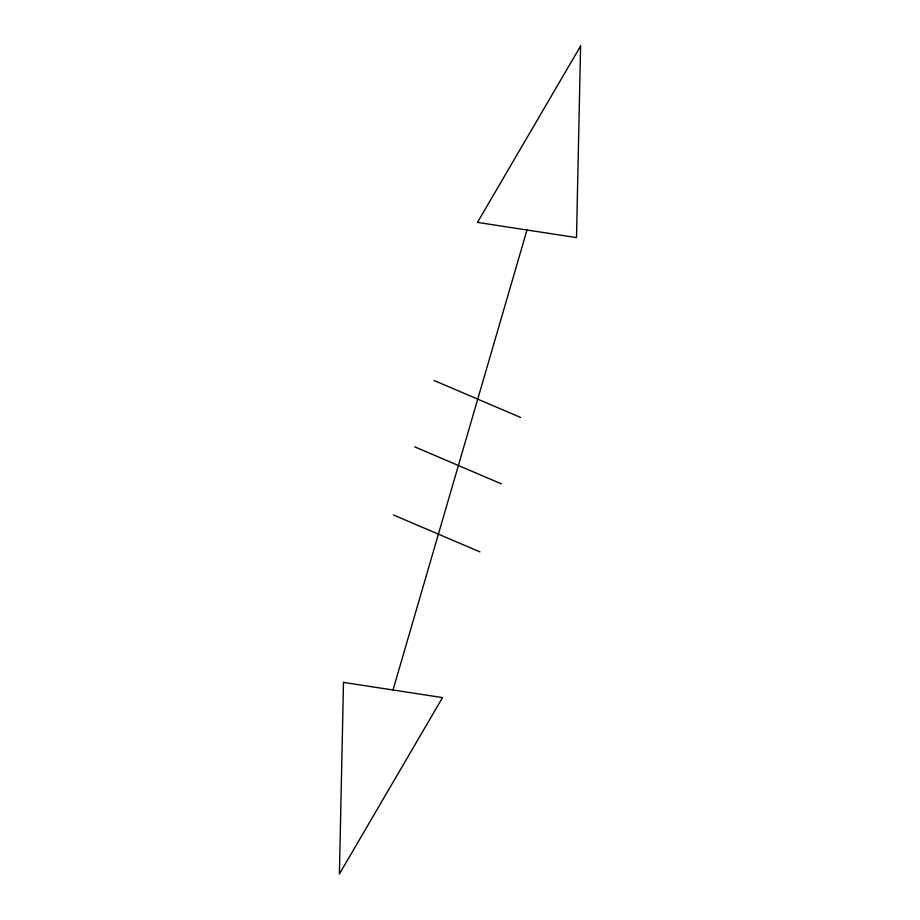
<?xml version="1.0" encoding="UTF-8"?>
<svg xmlns="http://www.w3.org/2000/svg" width="920" height="920" viewBox="0 0 920 920"><rect width="100%" height="100%" fill="white"/><g stroke="black" fill="none" stroke-linecap="round" stroke-linejoin="round"><path stroke-width="1.38" d="M393.001 690L526.999 230M434.079 380.5L520.662 417.473M414.747 446.867L501.331 483.839M393.323 514.901L479.918 551.873M343.493 682.398L339.411 874L442.52 697.601L343.493 682.398M580.589 46L576.506 237.601L477.48 222.398L580.589 46"/></g></svg>
